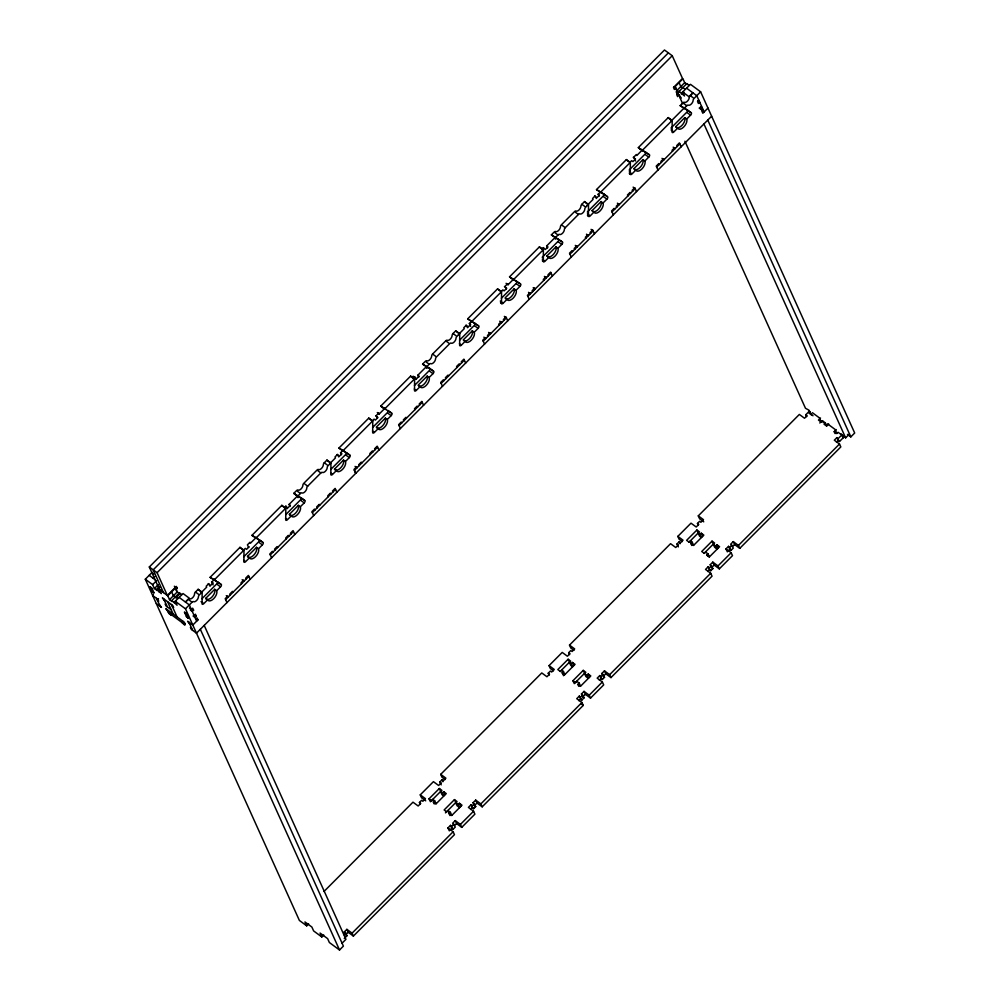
<?xml version="1.0" encoding="UTF-8"?>
<svg xmlns="http://www.w3.org/2000/svg" width="1000" height="1000" viewBox="0 0 1000 1000"><rect width="100%" height="100%" fill="white"/><g stroke="black" fill="none" stroke-linecap="round" stroke-linejoin="round"><path stroke-width="1.5" d="M294.962 494.275L305.038 500.625A1.875 0.975 -53.6 0 1 304.2 502.9L300.338 506.775A6.575 3.4 -53.6 0 1 297.362 514.712A6.575 3.4 -53.6 0 1 291.312 515.825L287.45 519.7A1.875 0.975 -53.6 0 1 285.725 520.013L285.812 508.525A1.875 0.975 -53.6 0 0 285.738 508.2L281.85 505.337L251.975 535.325L263.212 542.612A1.875 0.975 -53.6 0 1 262.362 544.875L258.5 548.763A6.575 3.4 -53.6 0 1 255.525 556.688A6.575 3.4 -53.6 0 1 249.475 557.8L245.613 561.688A1.875 0.975 -53.6 0 1 243.888 562L243.975 550.513A1.875 0.975 -53.6 0 0 243.9 550.188L240.012 547.325L210.138 577.3L221.375 584.6A1.875 0.975 -53.6 0 1 220.525 586.862L216.663 590.737A6.575 3.4 -53.6 0 1 213.688 598.675A6.575 3.4 -53.6 0 1 207.65 599.788L203.775 603.663A1.875 0.975 -53.6 0 1 202.05 603.987L202.138 592.5A1.875 0.975 -53.6 0 0 202.062 592.163L198.175 589.3L195.463 592.025A1.875 0.975 -53.6 0 0 194.613 593.462L194.412 594.775A3.762 1.938 -53.6 0 1 190.275 598.925L189.387 598.7A1.875 0.975 -53.6 0 0 188.175 599.338L185.463 602.062L189.35 598.2L183.05 593.562L174.05 602.337L177.075 605.225L175.312 601.325L185.463 608.787L339.525 950L343.387 946.125L200.338 629.288M381.912 407.013L392 413.363A1.875 0.975 -53.6 0 1 391.15 415.637L387.287 419.513A6.575 3.4 -53.6 0 1 384.325 427.45A6.575 3.4 -53.6 0 1 378.275 428.562L374.412 432.438A1.875 0.975 -53.6 0 1 372.675 432.75L372.762 421.262A1.875 0.975 -53.6 0 0 372.688 420.938L368.812 418.075L338.925 448.062L350.163 455.35A1.875 0.975 -53.6 0 1 349.312 457.612L345.45 461.5A6.575 3.4 -53.6 0 1 342.488 469.425A6.575 3.4 -53.6 0 1 336.438 470.538L332.575 474.425A1.875 0.975 -53.6 0 1 330.85 474.738L330.925 463.25A1.875 0.975 -53.6 0 0 330.863 462.925L326.975 460.062L324.25 462.788A1.875 0.975 -53.6 0 0 323.338 464.65A3.762 1.938 -53.6 0 1 321.488 468.387A3.762 1.938 -53.6 0 1 318.475 469.525A1.875 0.975 -53.6 0 0 316.975 470.1L303.812 483.3A1.875 0.975 -53.6 0 0 302.887 485.175A3.762 1.938 -53.6 0 1 301.05 488.913A3.762 1.938 -53.6 0 1 298.038 490.05A1.875 0.975 -53.6 0 0 296.525 490.613L293.812 493.338A1.875 0.975 -53.6 0 0 293.988 493.562L299.962 497.062M510.7 277.775L520.788 284.125A1.875 0.975 -53.6 0 1 519.938 286.388L516.075 290.262A6.575 3.4 -53.6 0 1 513.112 298.2A6.575 3.4 -53.6 0 1 507.062 299.312L503.2 303.188A1.875 0.975 -53.6 0 1 501.475 303.512L501.55 292.025A1.887 0.975 -53.6 0 0 501.488 291.688L497.6 288.825L467.713 318.812A1.875 0.975 -53.6 0 0 467.9 319.037L478.462 325.75M639.5 148.525L649.575 154.875A1.875 0.975 -53.6 0 1 648.737 157.137L644.875 161.025A6.575 3.4 -53.6 0 1 641.9 168.95A6.575 3.4 -53.6 0 1 635.85 170.062L631.987 173.95A1.875 0.975 -53.6 0 1 630.262 174.262L630.35 162.775A1.887 0.975 -53.6 0 0 630.275 162.45L626.388 159.588L596.512 189.562L607.75 196.863A1.875 0.975 -53.6 0 1 606.9 199.125L603.038 203A6.575 3.4 -53.6 0 1 600.062 210.938A6.575 3.4 -53.6 0 1 594.012 212.05L590.15 215.925A1.875 0.975 -53.6 0 1 588.425 216.25L588.513 204.762A1.887 0.975 -53.6 0 0 588.438 204.425L584.55 201.562L581.838 204.288A1.875 0.975 -53.6 0 0 580.988 205.725L580.788 207.037A3.762 1.938 -53.6 0 1 576.65 211.188L575.763 210.963A1.875 0.975 -53.6 0 0 574.55 211.6L561.388 224.812A1.875 0.975 -53.6 0 0 560.538 226.238L560.337 227.562A3.762 1.938 -53.6 0 1 556.213 231.7L555.312 231.475A1.875 0.975 -53.6 0 0 554.1 232.125L551.388 234.85L562.625 242.138A1.875 0.975 -53.6 0 1 561.775 244.4L557.913 248.287A6.575 3.4 -53.6 0 1 554.95 256.212A6.575 3.4 -53.6 0 1 548.9 257.325L545.037 261.212A1.875 0.975 -53.6 0 1 543.312 261.525L543.387 250.037A1.887 0.975 -53.6 0 0 543.325 249.713L539.438 246.85L509.55 276.825A1.875 0.975 -53.6 0 0 509.738 277.05L520.3 283.762M689.212 85.35L686.838 83.6L679.112 91.363L684.513 95.988L682.75 92.088L689.05 96.725L692.913 92.85L690.188 95.562A1.875 0.975 -53.6 0 0 689.325 96.988L689.137 98.312A3.762 1.938 -53.6 0 1 685 102.463L684.112 102.238A1.875 0.975 -53.6 0 0 682.9 102.875L680.175 105.6L691.413 112.888A1.875 0.975 -53.6 0 1 690.562 115.162L686.7 119.038A6.575 3.4 -53.6 0 1 683.737 126.975A6.575 3.4 -53.6 0 1 677.688 128.088L673.825 131.962A1.875 0.975 -53.6 0 1 672.1 132.275L672.188 120.787A1.887 0.975 -53.6 0 0 672.113 120.463L668.225 117.6L638.35 147.587A1.875 0.975 -53.6 0 0 638.525 147.812L649.1 154.512M159.462 586.55L156.562 589.462L161.337 593.625L149.312 566.987L664.475 50L672.237 55.725L682.513 78.475L673.5 87.513L674.375 89.462L675.662 88.175L673.725 86.737M668.363 52.862L153.188 569.85L163.463 592.587M308.637 923.9L306.712 925.837L299.375 920.438L145.312 579.225L151.888 572.625A1.875 0.975 -53.6 0 1 152.287 572.288M177.125 592.25L175.963 589.65L177.25 588.35L176.363 586.4L167.35 595.45L157.075 572.7L672.237 55.725M153.062 578.212L154.875 576.388M159.9 587.525L157 590.438L154.412 588.525L152.65 584.625L156.512 580.75M154.412 588.525L158.275 584.65M153.412 594.7L152.65 595.475L157.825 599.288L158.713 601.237L157.413 600.288L158.375 599.312M158.75 591.725L160.675 589.788M157.825 599.288L158.475 598.638M181.775 594.587L179.4 592.837L171.675 600.588L172.113 601.562L169.525 599.663L167.763 595.763L175.487 588L177.25 591.9L179.838 593.812L175.975 597.688L173.388 595.775L171.625 591.875M169.525 599.663L177.25 591.9M676.963 90.425L684.688 82.675L682.925 78.775L675.2 86.525L676.963 90.425L679.55 92.338L679.112 91.363M675.662 88.175L678.012 93.375L676.725 94.663L677.613 96.613L679.613 94.6M681.488 93.112L690.487 84.338L700.625 91.812L854.688 433.013L850.825 436.9L847.45 434.4M174.488 603.312L176.425 601.375M681.925 94.087L683.863 92.15M385.725 409.1L380.938 406.3A1.875 0.975 -53.6 0 1 380.763 406.075L410.637 376.087L414.525 378.95A1.875 0.975 -53.6 0 1 414.6 379.288L414.513 390.775A1.875 0.975 -53.6 0 0 416.238 390.45L420.112 386.575A6.575 3.4 -53.6 0 0 426.15 385.462A6.575 3.4 -53.6 0 0 429.125 377.525L432.987 373.65A1.875 0.975 -53.6 0 0 433.837 371.388L422.6 364.087L425.312 361.362A1.875 0.975 -53.6 0 1 426.525 360.725L427.413 360.95A3.762 1.938 -53.6 0 0 431.55 356.8L431.75 355.487A1.875 0.975 -53.6 0 1 432.6 354.05L445.763 340.85A1.875 0.975 -53.6 0 1 446.975 340.2L447.863 340.438A3.762 1.938 -53.6 0 0 452 336.287L452.188 334.963A1.875 0.975 -53.6 0 1 453.05 333.537L455.763 330.812L459.65 333.675A1.887 0.975 -53.6 0 1 459.725 334L459.637 345.487A1.875 0.975 -53.6 0 0 461.362 345.175L465.225 341.3A6.575 3.4 -53.6 0 0 471.275 340.188A6.575 3.4 -53.6 0 0 474.237 332.25L478.1 328.375A1.875 0.975 -53.6 0 0 478.95 326.1L467.713 318.812M284.35 507.788L286.062 506.062L287.238 508.663M413.137 378.55L414.862 376.825L416.025 379.425M541.925 249.3L543.65 247.575M201.175 592.675L206.65 587.175L206.213 586.2L208.787 583.612L209.963 586.213M213.113 584.913L211.788 581.987L214.688 579.087M243.337 550.325L245.275 548.387L246.562 549.338L249.15 546.75M256.238 537.413L250.45 543.225L250 542.25L247.425 544.837L248.6 547.438M289.938 506.388L289.062 504.438L296.788 496.688L298.087 497.638M329.65 463.75L335.45 457.925L335 456.95L337.587 454.363L338.75 456.962M341.463 454.7L340.575 452.75L342.512 450.8M372.137 421.075L374.062 419.137L375.363 420.1L377.938 417.512L375.637 415.812M377.287 412.55L379.237 413.988L385.025 408.162M418.738 377.15L417.85 375.2L425.575 367.438L426.875 368.4M458.438 334.5L464.237 328.688L463.8 327.713L466.375 325.125L467.55 327.725M470.688 326.425L469.375 323.5L471.3 321.562M500.925 291.837L502.85 289.9L504.15 290.85L506.725 288.263L504.425 286.562M506.087 283.312L508.025 284.738L513.825 278.925M547.525 247.9L546.65 245.95L554.375 238.2L555.662 239.15M587.238 205.25L593.025 199.438L592.587 198.463L595.163 195.875L596.337 198.475M599.038 196.2L598.162 194.25L600.087 192.312M629.712 162.587L631.65 160.65L632.938 161.6L635.513 159.012L633.212 157.325M642.613 149.675L636.812 155.488L636.375 154.512L633.8 157.1L635.562 161M671.35 120.838L684.513 107.625M185.463 608.787L192.062 602.2A1.875 0.975 -53.6 0 1 193.275 601.562L194.163 601.788A3.762 1.938 -53.6 0 0 198.3 597.638L198.5 596.325A1.875 0.975 -53.6 0 1 199.35 594.888L202.062 592.163M243.9 550.188L214.025 580.163A1.875 0.975 -53.6 0 0 214.2 580.388M285.738 508.2L255.863 538.188A1.875 0.975 -53.6 0 0 256.038 538.413M293.812 493.338L297.688 496.2L300.413 493.475A1.875 0.975 -53.6 0 1 301.913 492.9A3.762 1.938 -53.6 0 0 304.938 491.763A3.762 1.938 -53.6 0 0 306.775 488.038A1.875 0.975 -53.6 0 1 307.7 486.163L320.85 472.962A1.875 0.975 -53.6 0 1 322.362 472.388A3.762 1.938 -53.6 0 0 325.375 471.25A3.762 1.938 -53.6 0 0 327.225 467.512A1.875 0.975 -53.6 0 1 328.137 465.65L330.863 462.925M372.688 420.938L342.812 450.925A1.875 0.975 -53.6 0 0 342.987 451.15M380.763 406.075L384.65 408.938L414.525 378.95M459.65 333.675L456.938 336.4A1.875 0.975 -53.6 0 0 456.075 337.825L455.875 339.15A3.762 1.938 -53.6 0 1 451.75 343.288L450.863 343.062A1.875 0.975 -53.6 0 0 449.65 343.713L436.488 356.912A1.875 0.975 -53.6 0 0 435.625 358.35L435.438 359.663A3.762 1.938 -53.6 0 1 431.3 363.812L430.412 363.587A1.875 0.975 -53.6 0 0 429.2 364.225L426.488 366.95A1.875 0.975 -53.6 0 0 426.662 367.175M501.488 291.688L471.6 321.675A1.875 0.975 -53.6 0 0 471.788 321.9M509.55 276.825L513.438 279.688L543.325 249.713M588.438 204.425L585.725 207.15A1.875 0.975 -53.6 0 0 584.862 208.588L584.675 209.9A3.762 1.938 -53.6 0 1 580.538 214.05L579.65 213.825A1.875 0.975 -53.6 0 0 578.438 214.462L565.275 227.675A1.875 0.975 -53.6 0 0 564.425 229.1L564.225 230.413A3.762 1.938 -53.6 0 1 560.1 234.562L559.2 234.338A1.875 0.975 -53.6 0 0 557.987 234.988L555.275 237.712A1.875 0.975 -53.6 0 0 555.45 237.938M630.275 162.45L600.4 192.425A1.875 0.975 -53.6 0 0 600.575 192.65M638.35 147.587L642.237 150.45L672.113 120.463M700.625 91.812L694.062 98.425A1.875 0.975 -53.6 0 0 693.213 99.85L693.012 101.175A3.762 1.938 -53.6 0 1 688.888 105.312L687.987 105.087A1.875 0.975 -53.6 0 0 686.787 105.738L684.062 108.462A1.875 0.975 -53.6 0 0 684.25 108.688M201.988 598.7L216.637 584A1.875 0.975 -53.6 0 0 217.488 581.737L220.888 584.237M243.825 556.725L258.475 542.025A1.875 0.975 -53.6 0 0 259.325 539.75L262.725 542.25M285.663 514.738L300.312 500.037A1.875 0.975 -53.6 0 0 301.163 497.762L301.637 498.125M330.775 469.462L345.425 454.762A1.875 0.975 -53.6 0 0 346.275 452.488L349.675 454.988M372.612 427.475L387.262 412.775A1.875 0.975 -53.6 0 0 388.113 410.5L391.512 413.013M414.45 385.487L429.1 370.788A1.875 0.975 -53.6 0 0 429.95 368.525L422.775 364.312A1.875 0.975 -53.6 0 1 422.6 364.087M459.575 340.213L474.225 325.513A1.875 0.975 -53.6 0 0 475.062 323.237M501.4 298.225L516.05 283.525A1.875 0.975 -53.6 0 0 516.962 281.462M542.2 257.3L557.888 241.55A1.875 0.975 -53.6 0 0 558.8 239.475M587.312 212.013L603.013 196.262A1.875 0.975 -53.6 0 0 603.862 194L596.688 189.788A1.875 0.975 -53.6 0 1 596.512 189.562M629.15 170.037L644.85 154.288A1.875 0.975 -53.6 0 0 645.7 152.012M670.987 128.05L686.688 112.3A1.875 0.975 -53.6 0 0 687.6 110.475M698.838 100.25L697.55 101.538L698.438 103.488L699.725 102.2L697.775 100.763M189.462 608.05L191.4 609.475L192.688 608.188L193.575 610.138L192.288 611.425L190.338 610M207.65 599.788L205.7 598.362L214.713 589.312L216.663 590.737M249.475 557.8L247.537 556.375L256.55 547.325L258.5 548.763M291.312 515.825L289.375 514.388L298.387 505.35L300.338 506.775M336.438 470.538L334.487 469.113L343.512 460.062L345.45 461.5M387.287 419.513L385.35 418.088L376.325 427.125L378.275 428.562M429.125 377.525L427.175 376.1L418.162 385.15L420.112 386.575M474.237 332.25L472.3 330.825L463.288 339.862L465.225 341.3M516.075 290.262L514.138 288.837L505.125 297.887L507.062 299.312M547.275 256.4A6.575 3.4 -53.6 0 1 546.95 255.9L555.975 246.85L557.913 248.287M594.012 212.05L592.075 210.625L601.087 201.575L603.038 203M635.85 170.062L633.913 168.637L642.925 159.588L644.875 161.025M677.688 128.088L675.75 126.65L684.762 117.613L686.7 119.038M194.112 615.487L195.4 614.2L196.287 616.15L195 617.438L193.05 616.013M701.55 106.263L700.263 107.55L701.15 109.5L702.438 108.212L700.487 106.775M195.8 619.225L197.087 617.938L197.975 619.888L192.8 625.037L187.625 621.225L189.8 624.125M703.238 110L701.95 111.287L702.837 113.238L707.987 108.075M225.637 599.663L248.825 576.388M270.287 554.85L293.475 531.587M312.362 512.638L335.55 489.375M377.612 447.15L354.425 470.412L355.75 473.338L354 469.45L356.575 466.863L357.013 467.837L355.075 466.4M399.075 425.613L422.262 402.337M441.15 383.387L464.338 360.125M483.225 341.163L506.4 317.9L504.338 316.375M527.875 296.363L551.05 273.1M569.95 254.15L593.138 230.888L591.062 229.363M612.013 211.925L635.2 188.65L633.125 187.125M656.663 167.113L679.837 143.85M196.475 633.162L711.65 116.2M324 891.475L412.975 802.175L418.162 805.987L420.737 803.413L419.438 802.45L421.575 800.312L422.863 801.263L425.438 798.688L420.262 794.862L433.425 781.663L438.6 785.475L441.175 782.887L439.888 781.938L442.013 779.8L443.312 780.75L445.887 778.162L440.712 774.35L541.763 672.938L546.95 676.75L549.525 674.163L548.225 673.213L550.363 671.062L551.663 672.025L554.237 669.438L549.05 665.625L562.212 652.412L567.388 656.225L569.975 653.65L568.675 652.688L570.812 650.55L572.1 651.5L574.675 648.913L569.5 645.1L670.562 543.688L675.738 547.5L678.312 544.913L677.025 543.962L679.15 541.825L680.45 542.775L683.025 540.188L677.837 536.375L691 523.162L696.188 526.987L698.763 524.4L697.463 523.45L699.6 521.3L700.9 522.263L703.475 519.675L698.288 515.862L799.35 414.438L804.525 418.25L807.1 415.675L805.812 414.712L809.375 411.138L811.562 414.7M810.238 411.775L808.95 413.075L811.538 414.975M429.913 800.788L429.025 798.838L439.338 788.5L441.925 790.4L440.637 791.7L441.962 794.625L443.7 795.913L442.388 792.987L440.637 791.7M572.5 666.663L571.175 663.737L572.463 662.45L573.787 665.375L572.5 666.663L570.75 665.375L569.425 662.45L570.712 661.162L568.125 659.25L557.825 669.587L560.413 671.5L561.7 670.212L563.45 671.488L564.763 674.412L563.475 675.713M701.287 537.413L699.963 534.487L701.25 533.2L702.575 536.125L701.287 537.413L699.538 536.125L698.213 533.212L699.5 531.912L696.912 530.013L686.612 540.35L689.2 542.25L690.487 540.962L692.237 542.25L693.562 545.175M430.35 801.762L440.65 791.425L439.338 788.5M560.175 671.488L569.45 662.175L568.125 659.25M688.962 542.238L698.238 532.925L696.912 530.013M434.225 802.375L435.975 803.662L434.65 800.738L432.912 799.45L431.625 800.75L429.025 798.838M434.25 803.975L433.363 802.025L434.65 800.738M442.388 792.987L443.675 791.688L446.262 793.6L435.962 803.938L433.363 802.025M563.038 674.737L562.163 672.788L563.45 671.488M691.825 545.487L690.95 543.538L692.237 542.25M820.525 418.013L818.462 420.075L821.062 421.987M819.788 423L822.35 420.688L825.35 422.9L826.675 425.825M825.35 422.9L824.062 424.2L826.65 426.1L828.713 424.038M459.45 807.5L458.125 804.575L459.412 803.275L460.737 806.2L459.45 807.5L457.075 805.75L455.75 802.825L457.038 801.538L454.45 799.625L444.137 809.963L446.737 811.875L448.025 810.575L450.4 812.325L451.712 815.25M573.812 682.675L572.938 680.725L583.237 670.375L585.825 672.288L584.538 673.575L585.862 676.5L588.237 678.25L589.525 676.963L588.2 674.038L586.912 675.325L588.237 678.25M717.025 549.012L715.7 546.087L716.988 544.788L718.312 547.712L717.025 549.012L714.65 547.263L713.325 544.338L714.613 543.038L712.025 541.138L701.725 551.475L704.312 553.375L705.6 552.087L707.975 553.837L709.3 556.763L706.925 555.013M306.712 925.837L304.95 921.938L311.875 927.038L313.637 930.938L321.825 936.963L323.75 935.025M445.462 812.887L455.763 802.55L454.45 799.625M574.25 683.637L584.562 673.3L583.237 670.375M704.075 553.362L713.35 544.062L712.025 541.138M449.988 815.575L449.113 813.625L450.4 812.325M578.775 686.325L577.9 684.375L579.188 683.088L576.812 681.338L575.525 682.625L572.938 680.725M707.975 553.837L706.688 555.125L709.275 557.038L719.587 546.7L716.988 544.788M835.088 433.612L834.212 431.662L836.275 429.6M345.2 933.875L344.312 931.925L346.887 929.35L352.075 933.162L353.387 936.087L454.45 834.663L453.137 831.75L447.95 827.925L450.525 825.35L453.137 829.225L455.275 827.075L452.663 823.2L455.238 820.612L460.412 824.438L461.737 827.362L474.9 814.15L473.575 811.225L468.4 807.412L470.975 804.825L473.587 808.7L475.725 806.562L473.1 802.688L475.688 800.1L480.863 803.913L482.188 806.838L583.237 705.425L581.925 702.5L576.737 698.688L579.312 696.1L581.938 699.975L584.062 697.837L581.45 693.962L584.025 691.375L589.212 695.188L590.525 698.112L603.688 684.9L602.362 681.975L597.188 678.162L599.763 675.575L602.375 679.463L604.513 677.312L601.9 673.438L604.475 670.85L609.65 674.675L610.975 677.6L712.038 576.175L710.713 573.25L705.537 569.438L708.112 566.85L710.725 570.725L712.862 568.587L710.238 564.712L712.812 562.125L718 565.938L719.325 568.862L732.475 555.662L731.162 552.737L725.975 548.925L728.55 546.337L731.175 550.212L733.3 548.075L730.688 544.188L733.263 541.613L738.45 545.425L739.762 548.35L840.825 446.925L839.5 444.012L834.325 440.188L836.9 437.612L839.513 441.488L844.038 436.938M343.825 934.675L345.613 932.887L344.312 931.925M451.825 826.3L453.95 824.163M472.262 805.775L474.4 803.637M580.612 697.05L582.75 694.912M601.062 676.538L603.188 674.388M709.4 567.8L711.538 565.662M729.85 547.288L731.988 545.15M838.2 438.562L841.762 434.988L838.088 432.287L836.8 433.575L834.212 431.662M346.887 929.35L348.212 932.275L345.637 934.85L346.925 935.812L344.263 938.487M449.275 830.85L451.85 828.275L450.525 825.35M454.837 825.263L456.562 823.538L455.238 820.612M470.575 809.475L472.287 807.75L470.975 804.825M475.688 800.1L477 803.025L474.425 805.612L475.725 806.562M578.925 700.75L580.638 699.025L579.312 696.1M584.062 697.837L582.775 696.888L585.35 694.3L584.025 691.375M599.362 680.225L601.087 678.5L599.763 675.575M604.475 670.85L605.788 673.775L603.212 676.363L604.513 677.312M707.712 571.5L709.425 569.775L708.112 566.85M712.812 562.125L714.137 565.05L711.562 567.638L712.862 568.587M727.3 551.85L729.875 549.263L728.55 546.337M732.862 546.263L734.587 544.538L733.263 541.613M836.5 442.25L838.225 440.538L836.9 437.612M342.075 943.2L345.938 939.325L204.2 625.413M352.075 933.162L453.137 831.75M460.412 824.438L473.575 811.225M480.863 803.913L581.925 702.5M589.212 695.188L602.362 681.975M609.65 674.675L710.713 573.25M718 565.938L731.162 552.737M738.45 545.425L839.5 444.012M843.075 437.912L841.312 434.012L845.638 437.85L849.513 433.975M687.525 110.025L680.362 105.825A1.875 0.975 -53.6 0 1 680.175 105.6M345.087 451.788L339.113 448.288A1.875 0.975 -53.6 0 1 338.925 448.062M258.125 539.05L252.15 535.55A1.875 0.975 -53.6 0 1 251.975 535.325M216.287 581.038L210.312 577.525A1.875 0.975 -53.6 0 1 210.138 577.3M684.688 82.675L687.275 84.575L686.838 83.6M686.625 88.212L696.787 95.7L704.1 111.938L702.025 110.412M685.35 89.237L680.825 86.55L679.062 82.65M690.188 95.562L693.1 97.713M699.2 108.075L701.15 109.5M676.075 91.938L678.012 93.375M676.625 93.65L680.188 96.275L681.075 98.225L679.775 97.275L682.712 103.775M683.863 103.588L686.787 105.738M688.012 110.388L690.925 112.537M687.163 112.65L690.562 115.162M671.213 120.075L668.3 117.938A1.887 0.975 -53.6 0 0 668.225 117.6M671.075 129.938L673.337 131.6M673.188 147.162L675.125 148.6L674.688 147.625L672.113 150.213L672.55 151.188M662.025 158.363L663.962 159.8L663.525 158.825L660.95 161.412L661.388 162.387M645.337 154.637L648.737 157.137M629.375 162.062L626.462 159.913A1.887 0.975 -53.6 0 0 626.388 159.588M629.237 171.912L631.5 173.588M629.288 173.55L630.262 174.262M617.375 203.175L619.325 204.6L618.875 203.625L616.3 206.213L616.75 207.188M603.862 194L607.263 196.5M603.5 196.625L606.9 199.125M598.162 194.25L599.45 195.2L596.875 197.787L594.575 196.1M587.537 204.05L584.625 201.9A1.887 0.975 -53.6 0 0 584.55 201.562M581.838 204.288L584.75 206.438M587.4 213.9L589.663 215.575M587.45 215.525L588.425 216.25M575.525 212.312L578.438 214.462M586.462 234.188L588.413 235.625L587.975 234.65L585.4 237.237L585.837 238.212M562.362 225.525L565.275 227.675M812.387 412.713L819.312 417.812L821.075 421.712M827.5 423.837L835.05 429.4L836.812 433.3M810.688 414.062L813 415.763M575.3 245.387L577.25 246.825L576.812 245.85L574.237 248.438L574.675 249.412M838.225 440.538L839.513 441.488M555.075 232.838L557.987 234.988M562.137 241.775L551.575 235.075A1.875 0.975 -53.6 0 1 551.388 234.85M558.375 241.9L561.775 244.4M546.65 245.95L547.938 246.9L545.363 249.488L543.062 247.8M542.425 249.325L539.5 247.175A1.887 0.975 -53.6 0 0 539.438 246.85M546.95 255.9L548.9 257.325M542.288 259.175L544.55 260.85M542.337 260.812L543.312 261.525M544.4 276.413L546.337 277.838L545.9 276.863L543.325 279.45L543.763 280.425M533.237 287.613L535.175 289.05L534.738 288.075L532.163 290.65L532.6 291.625M528.513 292.35L530.45 293.788L530.013 292.812L527.438 295.387L529.2 299.288M516.538 283.888L519.938 286.388M498.638 289.875L500.588 291.312M500.288 301.05L502.713 302.838M500.5 302.787L501.475 303.512M499.75 321.213L501.688 322.65L501.25 321.675L498.675 324.263L499.113 325.238M488.587 332.413L490.525 333.85L490.087 332.875L487.512 335.462L487.95 336.438M474.7 325.863L478.1 328.375M469.375 323.5L470.662 324.45L468.088 327.038L465.788 325.337M483.862 337.163L485.812 338.587L485.363 337.612L482.788 340.2L484.55 344.1M456.8 331.863L458.75 333.288M453.05 333.537L455.962 335.688M703.75 521.838L699.613 518.787L698.288 515.862M734.587 544.538L739.762 548.35M459.425 343.738L460.875 344.812M729.875 549.263L731.175 550.212M445.763 340.85L448.675 343M701.25 533.2L703.838 535.112L693.538 545.45L690.95 543.538M698.213 533.212L699.963 534.487M713.325 544.338L715.7 546.087M432.6 354.05L435.513 356.2M682.275 541.587L679.163 539.3L677.837 536.375M714.137 565.05L719.325 568.862M709.425 569.775L710.725 570.725M426.287 362.088L429.2 364.225M429.95 368.525L433.35 371.025M429.588 371.15L432.987 373.65M417.85 375.2L419.15 376.15L416.575 378.738L413.113 376.188M413.625 378.575L410.712 376.425A1.875 0.975 -53.6 0 0 410.637 376.087M414.3 389.025L415.763 390.1M387.75 413.125L391.15 415.637M371.788 420.55L368.875 418.413A1.875 0.975 -53.6 0 0 368.812 418.075M372.463 431L373.925 432.075M345.913 455.112L349.312 457.612M340.575 452.75L341.875 453.7L339.3 456.287L337 454.588M329.963 462.537L327.038 460.387A1.875 0.975 -53.6 0 0 326.975 460.062M324.25 462.788L327.175 464.925M573.925 650.312L570.812 648.025L569.5 645.1M605.788 673.775L610.975 677.6M330.625 472.987L332.088 474.062M601.087 678.5L602.375 679.463M317.938 470.812L320.85 472.962M572.463 662.45L575.05 664.35L564.75 674.688L562.163 672.788M588.2 674.038L590.788 675.938L580.487 686.287L577.9 684.375M569.425 662.45L571.175 663.737M584.538 673.575L586.912 675.325M304.775 484.012L307.7 486.163M553.488 670.837L550.375 668.55L549.05 665.625M585.35 694.3L590.525 698.112M580.638 699.025L581.938 699.975M297.5 491.325L300.413 493.475M302.125 498.488L304.562 500.275M581.175 703.9L583.237 705.425M300.8 500.387L304.2 502.9M289.062 504.438L290.363 505.4L287.787 507.975L285.475 506.287M284.837 507.812L281.925 505.675A1.875 0.975 -53.6 0 0 281.85 505.337M285.512 518.263L286.962 519.338M258.962 542.375L262.362 544.875M243 549.8L240.087 547.65A1.875 0.975 -53.6 0 0 240.012 547.325M243.675 560.25L245.125 561.325M242.162 579.712L244.112 581.138L243.675 580.163L241.088 582.75L241.537 583.725M217.125 584.362L220.525 586.862M211.788 581.987L213.088 582.938L210.512 585.525L208.2 583.837M226.287 595.65L228.225 597.075L227.787 596.1L225.212 598.688L226.975 602.587M201.163 591.788L198.25 589.637A1.875 0.975 -53.6 0 0 198.175 589.3M195.463 592.025L198.375 594.175M445.138 779.562L442.025 777.275L440.712 774.35M477 803.025L482.188 806.838M201.025 601.638L203.3 603.312M149.312 566.987L157.075 572.7M174.325 586.213L177.25 588.35M472.287 807.75L473.587 808.7M151.888 572.625L153.837 574.05M189.15 600.05L192.062 602.2M459.412 803.275L462 805.188L451.7 815.525L449.113 813.625M149.175 575.35L155.375 579.913M179.188 597.438L189.35 604.925M455.763 802.55L457.488 803.825M177.913 598.462L175.538 596.712L175.975 597.688M455.75 802.825L458.125 804.575M191.625 608.7L193.575 610.138M194.338 614.712L196.287 616.15M145.312 579.225L152.65 584.625M159.575 589.725L167.763 595.763M171.675 600.588L174.05 602.337M196.025 618.45L197.975 619.888M150.188 587.15L152.125 588.587M184.537 612.438L186.475 613.875M152.025 591.213L153.988 592.938L152.1 591.362L150.137 586.812L152 588.337L153.963 592.65M186.425 616.638L188.312 618.2L186.425 616.638L184.462 612.087L186.337 613.612L188.312 617.938M164.562 600.775L162.387 597.875L172.75 605.5L173.637 607.45L172.338 606.5M166.475 605L165.175 604.05L166.062 606L171.238 609.812M159.325 604.513L161.5 607.413L156.312 603.6M191.7 628.35L190.413 627.4L191.287 629.35L196.488 633.175M425.725 800.837L421.587 797.788L420.262 794.862M456.562 823.538L461.737 827.362M167.975 611.525L165.8 608.625L184.363 622.3L185.25 624.25L183.95 623.3M168.412 612.5L184.387 624.275M451.85 828.275L453.137 829.225M348.212 932.275L353.387 936.087M339.525 950L329.375 942.525L327.625 938.625L320.062 933.062L321.825 936.963M707.775 120.062L850.825 436.9M703.913 123.938L845.638 437.85M822.35 420.688L823.225 422.638M810.113 412.762L808.938 410.163L805.487 408.275L684.912 141.237M805.812 414.712L806.688 416.662M681.175 146.788L679.412 142.887L676.838 145.463L677.275 146.438M659.25 164.537L658.8 163.562L656.225 166.15L657.987 170.05M636.525 191.588L634.763 187.688L632.188 190.275L632.625 191.25M630.487 193.4L630.037 192.425L627.463 195.012L627.913 195.987M614.6 209.338L614.163 208.363L611.587 210.95L613.337 214.85M594.45 233.812L592.688 229.913L590.112 232.488L590.562 233.463M725.975 548.925L726.862 550.875M697.463 523.45L698.35 525.4M572.525 251.562L572.087 250.588L569.513 253.175L571.275 257.075M710.238 564.712L711.125 566.663M690.487 540.962L691.812 543.888M679.15 541.825L680.037 543.775M677.025 543.962L678.337 546.888M552.388 276.025L550.625 272.125L548.05 274.713L548.488 275.688M533.55 288.337L534.212 289.8M508.025 284.738L507.587 283.762L505.012 286.35L506.188 288.95M507.738 320.838L505.975 316.938L503.4 319.513L503.837 320.487M465.662 363.05L463.9 359.15L461.325 361.737L461.763 362.713M601.9 673.438L602.775 675.387M459.625 364.862L459.175 363.888L456.6 366.475L457.038 367.45M448.462 376.075L448.013 375.1L445.438 377.675L445.887 378.65M568.675 652.688L569.55 654.638M443.738 380.812L443.3 379.837L440.725 382.413L442.475 386.312M579.188 683.088L580.513 686.012M581.45 693.962L582.775 696.888M548.225 673.213L549.113 675.163M423.587 405.275L421.825 401.375L419.25 403.963L419.7 404.938M417.55 407.088L417.113 406.112L414.538 408.7L414.975 409.675M406.388 418.288L405.95 417.312L403.375 419.9L403.812 420.875M401.662 423.025L401.225 422.05L398.65 424.637L400.412 428.537M379.237 413.988L378.8 413.013L376.225 415.6L377.388 418.2M378.938 450.075L377.188 446.175L374.613 448.762L375.05 449.738M372.9 451.887L372.463 450.913L369.888 453.5L370.325 454.475M361.737 463.1L361.3 462.125L358.725 464.7L359.162 465.675M336.875 492.3L335.112 488.4L332.537 490.988L332.975 491.962M473.1 802.688L473.988 804.638M330.825 494.113L330.387 493.137L327.812 495.725L328.25 496.7M319.662 505.312L319.225 504.338L316.65 506.925L317.087 507.9M442.013 779.8L442.9 781.75M439.888 781.938L441.2 784.862M443.675 791.688L444.988 794.613M314.95 510.05L314.5 509.075L311.925 511.662L313.688 515.562M448.025 810.575L448.9 812.525M447.95 827.925L448.825 829.875M432.912 799.45L433.787 801.4M419.438 802.45L420.312 804.4M294.8 534.525L293.038 530.625L290.462 533.2L290.9 534.175M288.762 536.337L288.312 535.363L285.738 537.95L286.175 538.925M277.6 547.537L277.15 546.562L274.575 549.15L275.025 550.125M272.875 552.275L272.438 551.3L269.862 553.888L271.613 557.788M250.15 579.325L248.388 575.425L245.812 578.013L246.25 578.987M232.95 592.337L232.512 591.362L229.925 593.95L230.375 594.925M345.613 932.887L346.925 935.812M189.325 604.913L196.663 621.163M179.4 592.837L179.838 593.812M188.938 622.188L192.6 630.312M183.062 621.35L184.825 625.237L181.8 622.362M171.462 604.55L177.037 616.9M167.575 601.688L173.15 614.038M171 614.412L171.45 615.388L168.85 613.475L167.087 609.587M163.688 598.825L167.35 606.95M156.562 589.462L157 590.438M156.525 598.337L160.2 606.462M455.763 330.812A1.887 0.975 -53.6 0 1 455.838 331.15M472.3 330.825A6.575 3.4 -53.6 0 1 469.7 338.375A6.575 3.4 -53.6 0 1 463.6 340.363M497.6 288.825A1.887 0.975 -53.6 0 1 497.675 289.163M514.138 288.837A6.575 3.4 -53.6 0 1 511.538 296.388A6.575 3.4 -53.6 0 1 505.438 298.387M513.625 279.913A1.875 0.975 -53.6 0 1 513.438 279.688M555.975 246.85A6.575 3.4 -53.6 0 1 553.725 254A6.575 3.4 -53.6 0 1 547.7 256.762M601.087 201.575A6.575 3.4 -53.6 0 1 598.125 209.513A6.575 3.4 -53.6 0 1 592.075 210.625M642.925 159.588A6.575 3.4 -53.6 0 1 639.963 167.525A6.575 3.4 -53.6 0 1 633.913 168.637M642.412 150.675A1.875 0.975 -53.6 0 1 642.237 150.45M684.762 117.6A6.575 3.4 -53.6 0 1 681.8 125.538A6.575 3.4 -53.6 0 1 675.75 126.65M297.875 496.425A1.875 0.975 -53.6 0 1 297.688 496.2M384.825 409.162A1.875 0.975 -53.6 0 1 384.65 408.938M214.713 589.312A6.575 3.4 -53.6 0 1 211.75 597.25A6.575 3.4 -53.6 0 1 205.7 598.362M256.55 547.325A6.575 3.4 -53.6 0 1 253.588 555.262A6.575 3.4 -53.6 0 1 247.537 556.375M298.387 505.35A6.575 3.4 -53.6 0 1 295.425 513.275A6.575 3.4 -53.6 0 1 289.375 514.388M343.512 460.062A6.575 3.4 -53.6 0 1 340.538 468A6.575 3.4 -53.6 0 1 334.487 469.113M385.35 418.088A6.575 3.4 -53.6 0 1 382.75 425.637A6.575 3.4 -53.6 0 1 376.637 427.625M427.175 376.1A6.575 3.4 -53.6 0 1 424.575 383.65A6.575 3.4 -53.6 0 1 418.475 385.65"/></g></svg>
